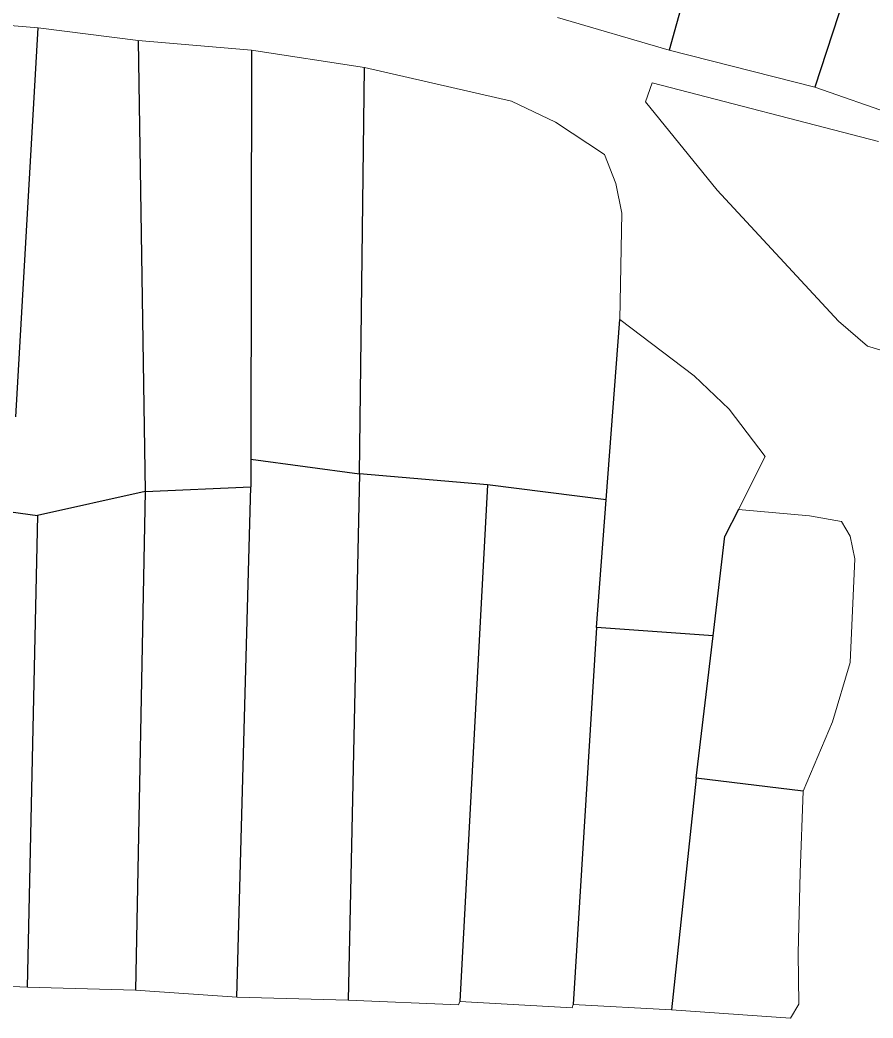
# Model space of a CAD drawing. Header units: millimetres. Extents: x 612074 to 614541, y 1316471 to 1317841.
# Drawn here: x 613413 to 613490.6, y 1317268.2 to 1317359.1 of the extents above; entities that cross this region are included whole.
import ezdxf

# ---------------------------------------------------------------- set-up
doc = ezdxf.new("R2010")
doc.units = ezdxf.units.MM
doc.layers.add('CAPA ROJA', color=1, linetype='Continuous')

msp = doc.modelspace()

# ---------------------------------------------------------------- linework, layer by layer
at = {"layer": 'CAPA ROJA', "color": 1, "linetype": 'Continuous', "lineweight": -3}
for p, q in [((613476.579, 1317372.603), (613472.088, 1317356.363)), ((613490.142, 1317367.784), (613485.354, 1317352.99)), ((613412.601, 1317322.943), (613414.647, 1317358.395)), ((613423.728, 1317357.227), (613424.363, 1317316.152)), ((613434.059, 1317356.352), (613433.988, 1317319.112)), ((613443.886, 1317317.758), (613444.337, 1317354.779)), ((613466.337, 1317315.391), (613467.581, 1317331.834)), ((613433.988, 1317319.112), (613433.983, 1317316.572)), ((613433.988, 1317319.112), (613443.886, 1317317.758)), ((613443.886, 1317317.758), (613442.858, 1317269.819)), ((613455.533, 1317316.757), (613443.886, 1317317.758)), ((613455.533, 1317316.757), (613453.018, 1317269.705)), ((613466.337, 1317315.391), (613455.533, 1317316.757)), ((613424.363, 1317316.152), (613414.572, 1317313.972)), ((613424.363, 1317316.152), (613423.487, 1317270.743)), ((613424.363, 1317316.152), (613433.983, 1317316.572)), ((613432.708, 1317270.103), (613433.983, 1317316.572)), ((613465.457, 1317303.754), (613466.337, 1317315.391)), ((613412.155, 1317314.303), (613414.572, 1317313.972)), ((613414.572, 1317313.972), (613413.64, 1317271.002)), ((613478.387, 1317314.526), (613477.16, 1317312.087)), ((613476.082, 1317303.025), (613477.16, 1317312.087)), ((613465.457, 1317303.754), (613463.333, 1317269.442)), ((613476.082, 1317303.025), (613465.457, 1317303.754)), ((613474.537, 1317290.047), (613476.082, 1317303.025)), ((613474.537, 1317290.047), (613472.285, 1317268.947)), ((613484.265, 1317288.862), (613474.537, 1317290.047))]:
    msp.add_line(p, q, dxfattribs=at)
at = {"layer": 'CAPA ROJA', "color": 1, "linetype": 'Continuous', "lineweight": 13}
for p, q in [((613409.217, 1317358.847), (613414.647, 1317358.395)), ((613461.904, 1317359.313), (613472.088, 1317356.363)), ((613414.647, 1317358.395), (613423.728, 1317357.227)), ((613423.728, 1317357.227), (613434.059, 1317356.352)), ((613434.059, 1317356.352), (613444.337, 1317354.779)), ((613472.088, 1317356.363), (613485.354, 1317352.99)), ((613444.337, 1317354.779), (613457.722, 1317351.692)), ((613470.52, 1317353.377), (613469.934, 1317351.652)), ((613491.138, 1317348.025), (613470.52, 1317353.377)), ((613485.354, 1317352.99), (613493.441, 1317350.148)), ((613457.722, 1317351.692), (613461.734, 1317349.804)), ((613469.934, 1317351.652), (613476.461, 1317343.595)), ((613461.734, 1317349.804), (613466.184, 1317346.848)), ((613466.184, 1317346.848), (613467.229, 1317344.22)), ((613467.229, 1317344.22), (613467.764, 1317341.51)), ((613476.461, 1317343.595), (613487.508, 1317331.673)), ((613467.764, 1317341.51), (613467.581, 1317331.834)), ((613467.581, 1317331.834), (613474.346, 1317326.698)), ((613487.508, 1317331.673), (613490.136, 1317329.387)), ((613490.136, 1317329.387), (613492.284, 1317328.751)), ((613474.346, 1317326.698), (613477.543, 1317323.666)), ((613477.543, 1317323.666), (613480.815, 1317319.355)), ((613480.815, 1317319.355), (613478.387, 1317314.526)), ((613478.387, 1317314.526), (613484.867, 1317313.938)), ((613484.867, 1317313.938), (613487.774, 1317313.408)), ((613487.774, 1317313.408), (613488.554, 1317312.092)), ((613488.554, 1317312.092), (613488.992, 1317310.019)), ((613488.992, 1317310.019), (613488.567, 1317300.584)), ((613486.955, 1317295.178), (613488.567, 1317300.584)), ((613484.265, 1317288.862), (613486.955, 1317295.178)), ((613484.005, 1317281.446), (613484.265, 1317288.862)), ((613483.839, 1317274.096), (613484.005, 1317281.446)), ((613483.871, 1317269.455), (613483.839, 1317274.096)), ((613402.975, 1317271.58), (613413.64, 1317271.002)), ((613413.64, 1317271.002), (613423.487, 1317270.743)), ((613423.487, 1317270.743), (613432.708, 1317270.103)), ((613432.708, 1317270.103), (613442.858, 1317269.819)), ((613442.858, 1317269.819), (613452.888, 1317269.392)), ((613452.888, 1317269.392), (613453.018, 1317269.705)), ((613453.018, 1317269.705), (613463.263, 1317269.124)), ((613463.263, 1317269.124), (613463.333, 1317269.442)), ((613463.333, 1317269.442), (613472.285, 1317268.947)), ((613483.138, 1317268.201), (613483.871, 1317269.455)), ((613472.285, 1317268.947), (613483.138, 1317268.201))]:
    msp.add_line(p, q, dxfattribs=at)

doc.saveas('drawing.dxf')
